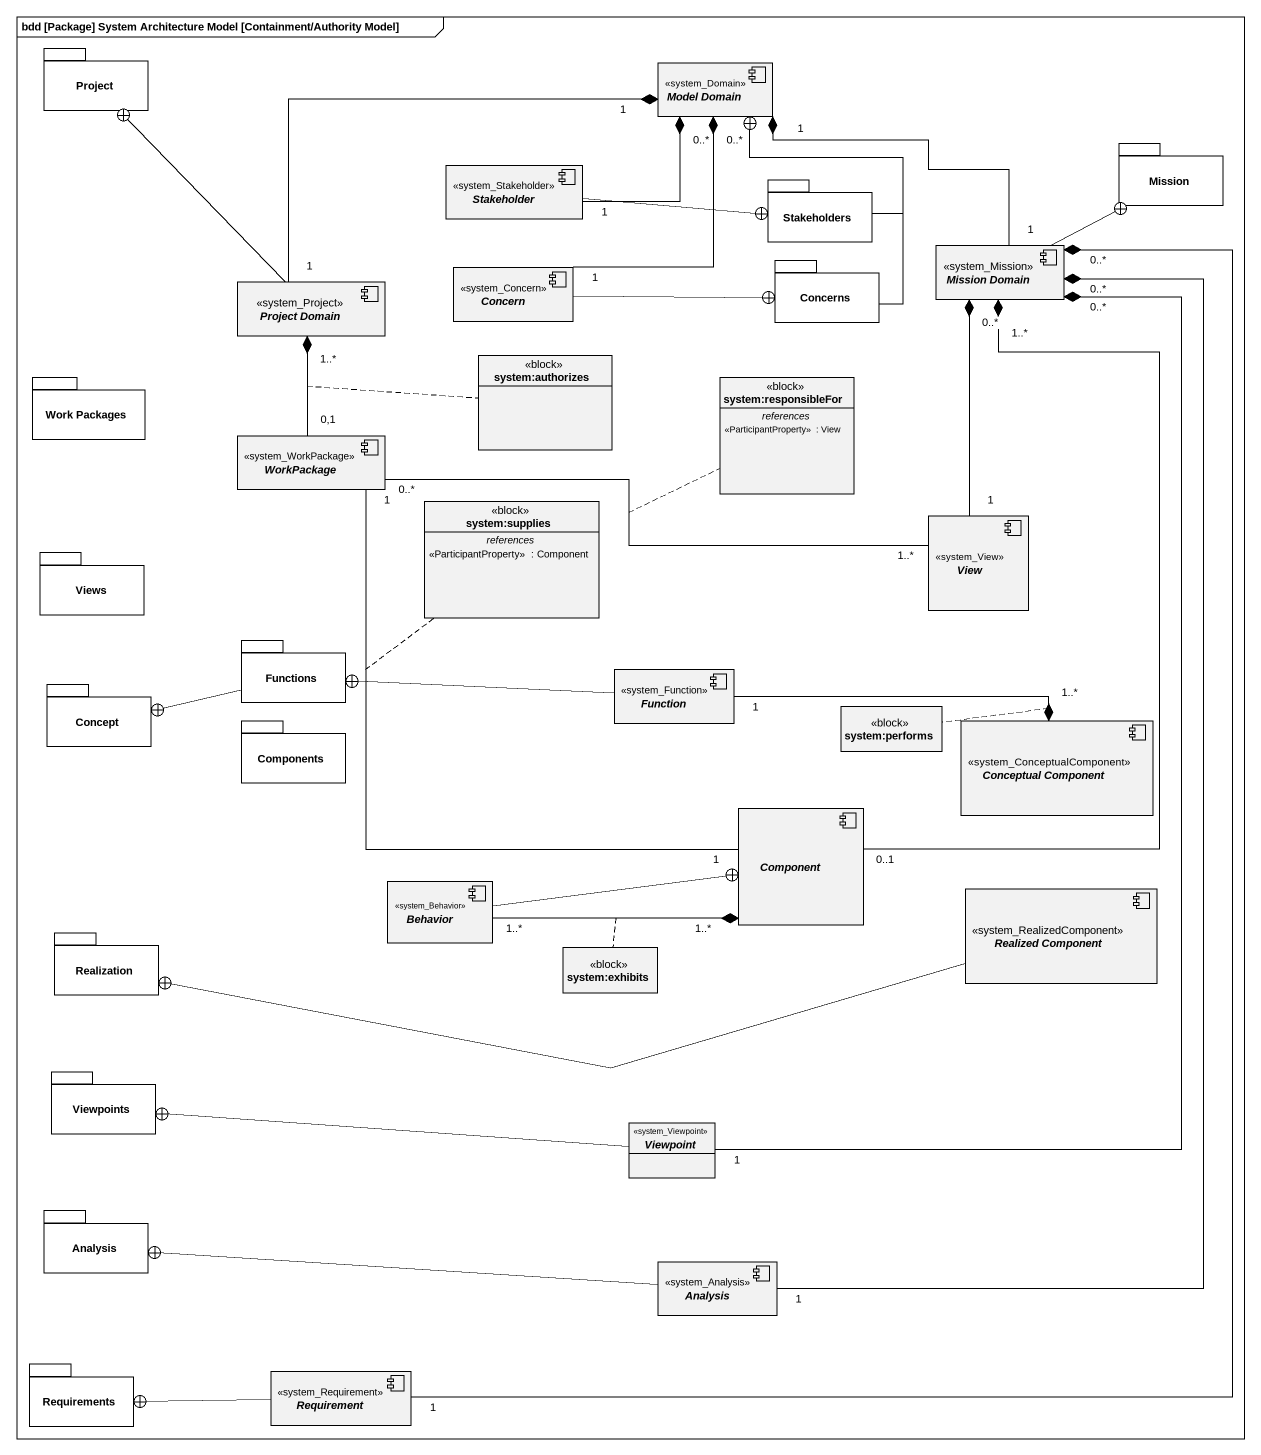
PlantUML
@startuml
mainframe bdd [Package] System Architecture Model [Containment/Authority Model]
allowmixing
hide circle
hide empty members
package Project {
}
component "Model Domain" as Model_Domain <<system_Domain>>
component Stakeholder <<system_Stakeholder>>
package Mission {
}
package Stakeholders {
}
component Concern <<system_Concern>>
package Concerns {
}
component "Mission Domain" as Mission_Domain <<system_Mission>>
component "Project Domain" as Project_Domain <<system_Project>>
class "system:authorizes" as system_authorizes <<block>>
package "Work Packages" as Work_Packages {
}
class "system:responsibleFor" as system_responsibleFor <<block>> {
  -- references --
  <<ParticipantProperty>>  : View
}
component WorkPackage <<system_WorkPackage>>
class "system:supplies" as system_supplies <<block>> {
  -- references --
  <<ParticipantProperty>>  : Component
}
component View <<system_View>>
package Views {
}
package Functions {
}
package Concept {
}
component Function <<system_Function>>
package Components {
}
class "system:performs" as system_performs <<block>>
component "Conceptual Component" as Conceptual_Component <<system_ConceptualComponent>>
component "Component" as Component_
component Behavior <<system_Behavior>>
component "Realized Component" as Realized_Component <<system_RealizedComponent>>
package Realization {
}
class "system:exhibits" as system_exhibits <<block>>
package Viewpoints {
}
abstract class Viewpoint <<system_Viewpoint>>
package Analysis {
}
component "Analysis" as Analysis_2 <<system_Analysis>>
package Requirements {
}
component Requirement <<system_Requirement>>
Model_Domain "0..*" *-left- "1" Stakeholder
Model_Domain "0..*" *-- "1" Concern
Model_Domain "1" *-- "1" Mission_Domain
Model_Domain "1" *-left- "1" Project_Domain
Stakeholder -right-+ Stakeholders
Stakeholders -up-+ Model_Domain
Concern -right-+ Concerns
Concerns -up-+ Model_Domain
Mission_Domain -right-+ Mission
Mission_Domain "0..*" *-- "1" View
Mission_Domain "1..*" *-- "0..1" Component_
Mission_Domain "0..*" *-- "1" Viewpoint
Mission_Domain "0..*" *-- "1" Analysis_2
Mission_Domain "0..*" *-- "1" Requirement
Project_Domain -up-+ Project
Project_Domain "1..*" *-- "0,1" WorkPackage
WorkPackage "0..*" -right- "1..*" View
WorkPackage "1" -- "1" Component_
Functions -left-+ Concept
Function -left-+ Functions
Conceptual_Component "1..*" *-left- "1" Function
Component_ "1..*" *-left- "1..*" Behavior
Behavior -right-+ Component_
Realized_Component -left-+ Realization
Viewpoint -left-+ Viewpoints
Analysis_2 -left-+ Analysis
Requirement -left-+ Requirements
@enduml
